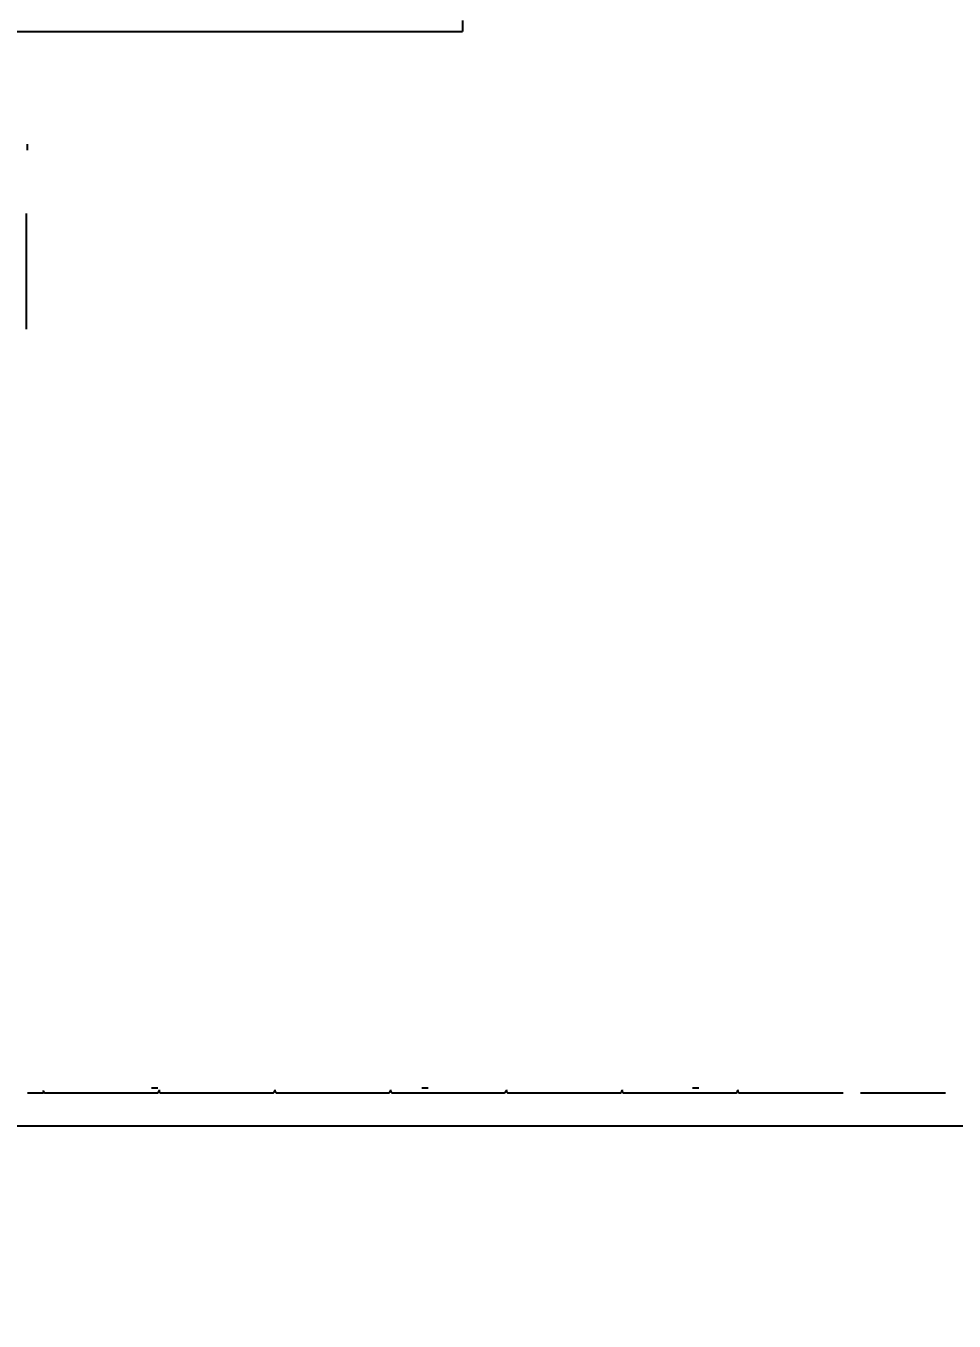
# Model space of a CAD drawing. Header units: centimetres. Extents: x 405564 to 502064, y 46284 to 60634.
# Drawn here: x 454799.27 to 454816.66, y 52484.61 to 52508.87 of the extents above; entities that cross this region are included whole.
import ezdxf
from ezdxf import colors
from ezdxf.entities.mleader import LeaderData, LeaderLine
from ezdxf.math import Vec2, Vec3
from ezdxf.xclip import XClip

# ---------------------------------------------------------------- set-up
doc = ezdxf.new("R2010")
doc.units = ezdxf.units.CM
doc.header["$XCLIPFRAME"] = 0
doc.linetypes.add('SLD-2点鎖線', pattern=[12.7, 6.35, -1.27, 1.27, -1.27, 1.27, -1.27])
doc.linetypes.add('SLD-実線', pattern=[0])
for name, color, linetype in [('---___EB_draft03_cihazlar', 8, 'Continuous'), ('AS_DUV', 8, 'Continuous'), ('AS_PYZ_BINA', 8, 'Continuous')]:
    doc.layers.add(name, color=color, linetype=linetype)
doc.layers.add('0-KRCN-MİMARİ-220526', color=8, linetype='Continuous', lineweight=9)
doc.layers.add('OL_Ic', color=8, linetype='Continuous', lineweight=9)
doc.styles.add('Normal_ITL', font='swissi.ttf')

# ---------------------------------------------------------------- blocks, each defined once
blk = doc.blocks.new('SMD Dizgi Makinesi')
at = {"layer": '---___EB_draft03_cihazlar', "linetype": 'SLD-2点鎖線'}
for p, q in [((275426.686, -39828.905), (275426.686, -39829.546)), ((275426.686, -39829.546), (275426.686, -39830.497)), ((275426.686, -39830.823), (275426.686, -39831.714)), ((275426.686, -39831.714), (275426.686, -39832.746)), ((275426.749, -39832.796), (275426.738, -39832.796)), ((275426.686, -39832.851), (275426.686, -39833.882)), ((275426.789, -39833.647), (275426.789, -39833.527)), ((275426.686, -39833.882), (275426.686, -39834.914)), ((275426.749, -39834.964), (275426.738, -39834.964)), ((275426.686, -39835.019), (275426.686, -39836.05)), ((275426.686, -39836.05), (275426.686, -39837.082)), ((275426.749, -39837.132), (275426.738, -39837.132)), ((275426.686, -39837.187), (275426.686, -39838.219)), ((275446.577, -39867.496), (275446.577, -39837.953)), ((275446.783, -39837.953), (275446.577, -39837.953)), ((275426.686, -39838.219), (275426.686, -39839.25)), ((275426.789, -39838.714), (275426.789, -39838.594)), ((275426.749, -39839.3), (275426.738, -39839.3)), ((275426.686, -39839.355), (275426.686, -39840.387)), ((275426.686, -39840.387), (275426.686, -39841.418)), ((275426.686, -39841.523), (275426.686, -39842.555)), ((275426.749, -39841.468), (275426.738, -39841.468)), ((275426.686, -39842.555), (275426.686, -39843.586)), ((275426.686, -39843.692), (275426.686, -39844.723)), ((275426.749, -39843.636), (275426.738, -39843.636)), ((275426.789, -39843.782), (275426.789, -39843.662)), ((275426.686, -39844.723), (275426.686, -39845.755)), ((275426.686, -39845.805), (275426.686, -39846.105)), ((275440.997, -39846.125), (275443.167, -39846.125)), ((275444.355, -39846.105), (275444.465, -39846.105))]:
    blk.add_line(p, q, dxfattribs=at)
at = {"layer": '---___EB_draft03_cihazlar', "linetype": 'SLD-実線'}
for p, q in [((275426.686, -39828.905), (275426.686, -39829.546)), ((275426.686, -39829.546), (275426.686, -39830.497)), ((275426.686, -39830.823), (275426.686, -39831.714)), ((275426.686, -39831.714), (275426.686, -39832.746)), ((275426.749, -39832.796), (275426.738, -39832.796)), ((275426.686, -39832.851), (275426.686, -39833.882)), ((275426.789, -39833.647), (275426.789, -39833.527)), ((275426.686, -39833.882), (275426.686, -39834.914)), ((275426.749, -39834.964), (275426.738, -39834.964)), ((275426.686, -39835.019), (275426.686, -39836.05)), ((275426.686, -39836.05), (275426.686, -39837.082)), ((275426.749, -39837.132), (275426.738, -39837.132)), ((275426.686, -39837.187), (275426.686, -39838.219)), ((275446.577, -39867.496), (275446.577, -39837.953)), ((275446.783, -39837.953), (275446.577, -39837.953)), ((275426.686, -39838.219), (275426.686, -39839.25)), ((275426.789, -39838.714), (275426.789, -39838.594)), ((275426.749, -39839.3), (275426.738, -39839.3)), ((275426.686, -39839.355), (275426.686, -39840.387)), ((275426.686, -39840.387), (275426.686, -39841.418)), ((275426.686, -39841.523), (275426.686, -39842.555)), ((275426.749, -39841.468), (275426.738, -39841.468)), ((275426.686, -39842.555), (275426.686, -39843.586)), ((275426.686, -39843.692), (275426.686, -39844.723)), ((275426.749, -39843.636), (275426.738, -39843.636)), ((275426.789, -39843.782), (275426.789, -39843.662)), ((275426.686, -39844.723), (275426.686, -39845.755)), ((275426.686, -39845.805), (275426.686, -39846.105)), ((275440.997, -39846.125), (275443.167, -39846.125)), ((275444.355, -39846.105), (275444.465, -39846.105))]:
    blk.add_line(p, q, dxfattribs=at)
at = {"layer": '---___EB_draft03_cihazlar', "color": 1}
blk.add_lwpolyline([(275426.077, -39731.157), (275672.077, -39731.157), (275672.077, -39868.157), (275426.077, -39868.157), (275426.077, -39731.157)], dxfattribs=at)
at = {"layer": '---___EB_draft03_cihazlar', "linetype": 'SLD-2点鎖線'}
for centre, start_param, end_param in [((275426.738, -39832.746), 0, 1.570796), ((275426.738, -39832.851), 4.712389, 6.283185), ((275426.738, -39834.914), 0, 1.570796), ((275426.738, -39835.019), 4.712389, 6.283185), ((275426.738, -39837.082), 0, 1.570796), ((275426.738, -39837.187), 4.712389, 6.283185), ((275426.738, -39839.25), 0, 1.570796), ((275426.738, -39839.355), 4.712389, 6.283185), ((275426.738, -39841.418), 0, 1.570796), ((275426.738, -39841.523), 4.712389, 6.283185), ((275426.738, -39843.586), 0, 1.570796), ((275426.738, -39843.692), 4.712389, 6.283185), ((275426.738, -39845.755), 0, 1.570796)]:
    blk.add_ellipse(centre, major_axis=(-0.0517, 0), ratio=0.969208, start_param=start_param, end_param=end_param, dxfattribs=at)
at = {"layer": '---___EB_draft03_cihazlar', "linetype": 'SLD-実線'}
for centre, start_param, end_param in [((275426.738, -39832.746), 0, 1.570796), ((275426.738, -39832.851), 4.712389, 6.283185), ((275426.738, -39834.914), 0, 1.570796), ((275426.738, -39835.019), 4.712389, 6.283185), ((275426.738, -39837.082), 0, 1.570796), ((275426.738, -39837.187), 4.712389, 6.283185), ((275426.738, -39839.25), 0, 1.570796), ((275426.738, -39839.355), 4.712389, 6.283185), ((275426.738, -39841.418), 0, 1.570796), ((275426.738, -39841.523), 4.712389, 6.283185), ((275426.738, -39843.586), 0, 1.570796), ((275426.738, -39843.692), 4.712389, 6.283185), ((275426.738, -39845.755), 0, 1.570796)]:
    blk.add_ellipse(centre, major_axis=(-0.0517, 0), ratio=0.969208, start_param=start_param, end_param=end_param, dxfattribs=at)
blk = doc.blocks.new('A$Ca63a641c')
at = {"layer": 'AS_PYZ_BINA'}
ml = blk.add_multileader_mtext('Standard', dxfattribs=at)
ml.set_content('EST boyalı panel çit ve panel çit kapı (AS 51.101)', color=256, style='Normal_ITL')
ml.set_leader_properties()
ml.build(insert=Vec2(0, 0))
ml.multileader.update_dxf_attribs({"dogleg_length": 0.379, "arrow_head_size": 17.043, "scale": 75})
ctx = ml.context
ctx.base_point, ctx.scale, ctx.char_height, ctx.arrow_head_size, ctx.landing_gap_size, ctx.plane_origin = Vec3(140.513, 464.302), 75, 20, 17.043, 14.202, Vec3(92.505, 620.113)
notes = []
notes.append((ctx, [(0, (1, 1, 0), (112.109, 464.302), (1, 0), 28.404, [(0, [(68.504, 410)], 0, [])])]))
ctx.mtext.insert, ctx.mtext.width, ctx.mtext.flow_direction = Vec3(154.715, 477.513), 604.56338, 5
for ctx, leaders in notes:
    for number, flags, end, landing, length, lines in leaders:
        leader = LeaderData()
        leader.index, (leader.has_last_leader_line, leader.has_dogleg_vector, leader.attachment_direction) = number, flags
        leader.last_leader_point, leader.dogleg_vector, leader.dogleg_length = Vec3(end), Vec3(landing), length
        for number, points, colour, breaks in lines:
            line = LeaderLine()
            line.index, line.vertices, line.color, line.breaks = number, Vec3.list(points), colors.encode_raw_color(colour), breaks
            leader.lines.append(line)
        ctx.leaders.append(leader)
blk = doc.blocks.new('A$C85dec720')
at = {"layer": 'OL_Ic'}
blk.add_blockref('A$Ca63a641c', (5315.078, 5344.253, 28.4), dxfattribs=at)
blk = doc.blocks.new('A$C6A10300A')
at = {"layer": '---___EB_draft03_cihazlar', "xscale": -1, "rotation": 270}
blk.add_blockref('SMD Dizgi Makinesi', (56581.337, -283571.821), dxfattribs=at)
at = {"layer": 'AS_DUV'}
ref = blk.add_blockref('A$C85dec720', (28900.964, -17748.984), dxfattribs=dict(at, rotation=105.0255580063709))
XClip(ref).set_block_clipping_path([(6220.3367769278, 6783.7313721173), (4126.4071464743, -1017.0000000052), (7354.8298234051, -1883.5969356479), (9448.7594538586, 5917.1344364745)])

msp = doc.modelspace()

# ---------------------------------------------------------------- block references
at = {"layer": '0-KRCN-MİMARİ-220526'}
msp.add_blockref('A$C6A10300A', (438064.066, 60634.016), dxfattribs=at)

doc.saveas('drawing.dxf')
